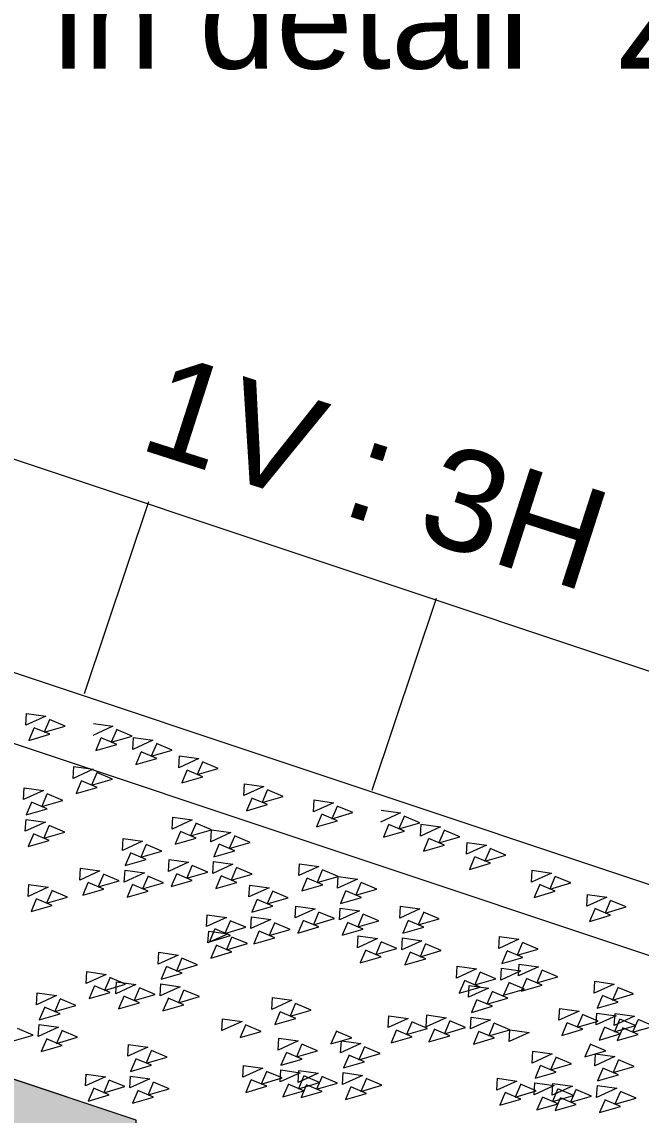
# Model space of a CAD drawing. Header units: inches. Extents: x 15 to 141071, y -30183 to 14738.
# Drawn here: x 69953.05 to 69958.93, y -8750.77 to -8740.4 of the extents above; entities that cross this region are included whole.
import ezdxf

# ---------------------------------------------------------------- set-up
doc = ezdxf.new("R2010")
doc.units = ezdxf.units.IN
doc.header["$MEASUREMENT"] = 0
doc.styles.get("Standard").update_dxf_attribs({"font": 'arial.ttf'})

msp = doc.modelspace()

# ---------------------------------------------------------------- hatches: boundary and pattern name
at = {"linetype": 'Continuous', "lineweight": 20, "ltscale": 0.5}
h = msp.add_hatch(dxfattribs=at)
h.set_pattern_fill('AR-SAND', color=0, scale=0.008, angle=12.8491527, style=0)
h.set_pattern_definition([(50.349153, (64657.79184, -9119.09617), (-0.099550239, 0.378879663), [0, -0.308864, 0, -0.34544, 0, -0.3302]), (20.349153, (64657.79184, -9119.09617), (0.22308449, 0.63907381), [0, -0.166624, 0, -0.278384, 0, -0.10668]), (340.349153, (64657.54816, -9119.15175), (0.616692376, 0.141844811), [0, -0.1016, 0, -0.36576, 0, -0.47752]), (330.349153, (64657.54816, -9119.15175), (0.55588804, 0.309720334), [0, -0.0508, 0, -0.239776, 0, -0.27432])])
h.paths.add_polyline_path([(69933.378693, -8740.71783), (69933.78492, -8741.852371), (69936.988016, -8742.932867), (69936.988016, -8747.023628), (69939.71223, -8747.023628), (69953.179891, -8751.512849), (69953.179891, -8753.38092), (69963.739891, -8753.38092), (69963.739891, -8752.42092), (69954.139891, -8752.42092), (69954.139891, -8750.82092), (69939.868016, -8746.063628), (69937.948016, -8746.063628), (69937.948016, -8742.240938)])

# ---------------------------------------------------------------- linework, layer by layer
at = {"color": 0, "linetype": 'Continuous', "lineweight": 20, "ltscale": 0.5}
for p, q in [((69965.179891, -8748.619752), (69933.623033, -8738.1008)), ((69964.75182, -8750.50092), (69933.015875, -8739.922272)), ((69963.687962, -8750.82092), (69939.868016, -8742.880938)), ((69953.648066, -8746.772095), (69954.259375, -8744.951956)), ((69956.378199, -8747.689033), (69956.989508, -8745.868893)), ((69954.139891, -8750.82092), (69939.868016, -8746.063628)), ((69953.092407, -8747.07475), (69953.099138, -8746.962193)), ((69953.282842, -8746.987968), (69953.092407, -8747.07475)), ((69953.099138, -8746.962193), (69953.282842, -8746.987968)), ((69953.315382, -8747.023728), (69953.26645, -8747.139807)), ((69953.465883, -8747.082011), (69953.317229, -8747.019347)), ((69953.735101, -8747.058605), (69953.918805, -8747.08438)), ((69953.168716, -8747.102382), (69953.119784, -8747.218461)), ((69953.119784, -8747.218461), (69953.319217, -8747.160664)), ((69953.319217, -8747.160664), (69953.170563, -8747.098)), ((69953.26645, -8747.139807), (69953.465883, -8747.082011)), ((69953.918805, -8747.08438), (69953.72837, -8747.171163)), ((69953.951345, -8747.120141), (69953.902412, -8747.23622)), ((69954.101846, -8747.178423), (69953.953192, -8747.115759)), ((69953.804679, -8747.198794), (69953.755747, -8747.314873)), ((69953.755747, -8747.314873), (69953.95518, -8747.257077)), ((69953.95518, -8747.257077), (69953.806526, -8747.194413)), ((69953.902412, -8747.23622), (69954.101846, -8747.178423)), ((69954.108121, -8747.304314), (69954.114852, -8747.191757)), ((69954.298556, -8747.217532), (69954.108121, -8747.304314)), ((69954.114852, -8747.191757), (69954.298556, -8747.217532)), ((69954.331096, -8747.253293), (69954.282164, -8747.369371)), ((69954.481597, -8747.311575), (69954.332943, -8747.248911)), ((69954.18443, -8747.331946), (69954.135498, -8747.448025)), ((69954.334931, -8747.390228), (69954.186277, -8747.327564)), ((69954.282164, -8747.369371), (69954.481597, -8747.311575)), ((69954.544671, -8747.477222), (69954.551402, -8747.364664)), ((69954.551402, -8747.364664), (69954.735106, -8747.390439)), ((69953.542093, -8747.578371), (69953.548824, -8747.465814)), ((69953.548824, -8747.465814), (69953.732528, -8747.491589)), ((69954.135498, -8747.448025), (69954.334931, -8747.390228)), ((69954.735106, -8747.390439), (69954.544671, -8747.477222)), ((69954.767646, -8747.4262), (69954.718714, -8747.542279)), ((69954.918147, -8747.484482), (69954.769493, -8747.421818)), ((69953.732528, -8747.491589), (69953.542093, -8747.578371)), ((69953.765068, -8747.52735), (69953.716136, -8747.643429)), ((69953.915569, -8747.585632), (69953.766915, -8747.522968)), ((69954.62098, -8747.504853), (69954.572048, -8747.620932)), ((69954.572048, -8747.620932), (69954.771481, -8747.563136)), ((69954.771481, -8747.563136), (69954.622827, -8747.500472)), ((69954.718714, -8747.542279), (69954.918147, -8747.484482)), ((69953.06895, -8747.780376), (69953.075681, -8747.667819)), ((69953.075681, -8747.667819), (69953.259385, -8747.693594)), ((69953.618402, -8747.606003), (69953.56947, -8747.722082)), ((69953.56947, -8747.722082), (69953.768903, -8747.664286)), ((69953.768903, -8747.664286), (69953.620249, -8747.601622)), ((69953.716136, -8747.643429), (69953.915569, -8747.585632)), ((69955.159856, -8747.742151), (69955.166587, -8747.629593)), ((69955.350291, -8747.655368), (69955.159856, -8747.742151)), ((69955.166587, -8747.629593), (69955.350291, -8747.655368)), ((69955.533332, -8747.749411), (69955.384678, -8747.686747)), ((69953.259385, -8747.693594), (69953.06895, -8747.780376)), ((69953.291925, -8747.729354), (69953.242993, -8747.845433)), ((69953.242993, -8747.845433), (69953.442426, -8747.787637)), ((69953.442426, -8747.787637), (69953.293772, -8747.724973)), ((69955.236165, -8747.769783), (69955.187233, -8747.885861)), ((69955.386666, -8747.828065), (69955.238012, -8747.765401)), ((69955.382831, -8747.691129), (69955.333899, -8747.807208)), ((69955.333899, -8747.807208), (69955.533332, -8747.749411)), ((69955.822191, -8747.896261), (69955.828922, -8747.783704)), ((69955.828922, -8747.783704), (69956.012626, -8747.809479)), ((69953.145259, -8747.808008), (69953.096327, -8747.924087)), ((69953.096327, -8747.924087), (69953.29576, -8747.86629)), ((69953.29576, -8747.86629), (69953.147106, -8747.803626)), ((69955.187233, -8747.885861), (69955.386666, -8747.828065)), ((69956.012626, -8747.809479), (69955.822191, -8747.896261)), ((69956.045166, -8747.84524), (69955.996234, -8747.961319)), ((69956.195667, -8747.903522), (69956.047013, -8747.840858)), ((69956.464885, -8747.880116), (69956.648589, -8747.905892)), ((69953.087325, -8748.081049), (69953.094056, -8747.968491)), ((69953.27776, -8747.994266), (69953.087325, -8748.081049)), ((69953.094056, -8747.968491), (69953.27776, -8747.994266)), ((69954.481196, -8748.060222), (69954.487927, -8747.947665)), ((69954.671631, -8747.97344), (69954.481196, -8748.060222)), ((69954.487927, -8747.947665), (69954.671631, -8747.97344)), ((69955.8985, -8747.923893), (69955.849568, -8748.039972)), ((69955.849568, -8748.039972), (69956.049001, -8747.982176)), ((69956.049001, -8747.982176), (69955.900347, -8747.919512)), ((69955.996234, -8747.961319), (69956.195667, -8747.903522)), ((69956.648589, -8747.905892), (69956.458154, -8747.992674)), ((69956.681129, -8747.941652), (69956.632197, -8748.057731)), ((69956.83163, -8747.999935), (69956.682976, -8747.937271)), ((69953.3103, -8748.030027), (69953.261367, -8748.146106)), ((69953.261367, -8748.146106), (69953.460801, -8748.088309)), ((69953.460801, -8748.088309), (69953.312147, -8748.025645)), ((69954.557505, -8748.087854), (69954.508573, -8748.203933)), ((69954.708006, -8748.146136), (69954.559352, -8748.083472)), ((69954.704171, -8748.0092), (69954.655239, -8748.125279)), ((69954.655239, -8748.125279), (69954.854672, -8748.067483)), ((69954.854672, -8748.067483), (69954.706018, -8748.004819)), ((69954.847941, -8748.18004), (69954.854672, -8748.067483)), ((69955.038376, -8748.093258), (69954.847941, -8748.18004)), ((69954.854672, -8748.067483), (69955.038376, -8748.093258)), ((69956.534463, -8748.020306), (69956.485531, -8748.136385)), ((69956.485531, -8748.136385), (69956.684964, -8748.078588)), ((69956.684964, -8748.078588), (69956.53631, -8748.015924)), ((69956.632197, -8748.057731), (69956.83163, -8747.999935)), ((69956.837906, -8748.125825), (69956.844636, -8748.013268)), ((69957.02834, -8748.039043), (69956.837906, -8748.125825)), ((69956.844636, -8748.013268), (69957.02834, -8748.039043)), ((69957.06088, -8748.074804), (69957.011948, -8748.190883)), ((69957.211381, -8748.133086), (69957.062727, -8748.070422)), ((69953.163634, -8748.10868), (69953.114702, -8748.224759)), ((69953.114702, -8748.224759), (69953.314135, -8748.166963)), ((69953.314135, -8748.166963), (69953.165481, -8748.104299)), ((69954.008053, -8748.262226), (69954.014784, -8748.149669)), ((69954.198488, -8748.175444), (69954.008053, -8748.262226)), ((69954.014784, -8748.149669), (69954.198488, -8748.175444)), ((69954.508573, -8748.203933), (69954.708006, -8748.146136)), ((69955.074751, -8748.265955), (69954.926097, -8748.20329)), ((69955.070916, -8748.129019), (69955.021983, -8748.245098)), ((69955.021983, -8748.245098), (69955.221417, -8748.187301)), ((69955.221417, -8748.187301), (69955.072763, -8748.124637)), ((69956.914214, -8748.153457), (69956.865282, -8748.269536)), ((69957.064715, -8748.21174), (69956.916061, -8748.149076)), ((69957.011948, -8748.190883), (69957.211381, -8748.133086)), ((69957.274455, -8748.298733), (69957.281186, -8748.186175)), ((69957.281186, -8748.186175), (69957.46489, -8748.211951)), ((69954.084362, -8748.289858), (69954.035429, -8748.405937)), ((69954.234863, -8748.348141), (69954.086209, -8748.285477)), ((69954.231028, -8748.211205), (69954.182095, -8748.327284)), ((69954.182095, -8748.327284), (69954.381529, -8748.269487)), ((69954.381529, -8748.269487), (69954.232875, -8748.206823)), ((69954.92425, -8748.207672), (69954.875318, -8748.323751)), ((69954.875318, -8748.323751), (69955.074751, -8748.265955)), ((69956.865282, -8748.269536), (69957.064715, -8748.21174)), ((69957.46489, -8748.211951), (69957.274455, -8748.298733)), ((69957.49743, -8748.247711), (69957.448498, -8748.36379)), ((69957.448498, -8748.36379), (69957.647931, -8748.305994)), ((69957.647931, -8748.305994), (69957.499277, -8748.24333)), ((69954.035429, -8748.405937), (69954.234863, -8748.348141)), ((69954.445313, -8748.460806), (69954.452044, -8748.348249)), ((69954.635748, -8748.374024), (69954.445313, -8748.460806)), ((69954.452044, -8748.348249), (69954.635748, -8748.374024)), ((69954.668288, -8748.409785), (69954.619356, -8748.525864)), ((69954.818789, -8748.468067), (69954.670135, -8748.405403)), ((69954.866316, -8748.480713), (69954.873047, -8748.368155)), ((69955.056751, -8748.393931), (69954.866316, -8748.480713)), ((69954.873047, -8748.368155), (69955.056751, -8748.393931)), ((69955.682642, -8748.501769), (69955.689373, -8748.389212)), ((69955.689373, -8748.389212), (69955.873077, -8748.414987)), ((69957.350764, -8748.326365), (69957.301832, -8748.442444)), ((69957.301832, -8748.442444), (69957.501265, -8748.384647)), ((69957.501265, -8748.384647), (69957.352611, -8748.321983)), ((69953.605425, -8748.542992), (69953.612156, -8748.430435)), ((69953.79586, -8748.45621), (69953.605425, -8748.542992)), ((69953.612156, -8748.430435), (69953.79586, -8748.45621)), ((69953.8284, -8748.491971), (69953.779467, -8748.60805)), ((69953.978901, -8748.550253), (69953.830247, -8748.487589)), ((69954.026428, -8748.562899), (69954.033159, -8748.450342)), ((69954.216863, -8748.476117), (69954.026428, -8748.562899)), ((69954.033159, -8748.450342), (69954.216863, -8748.476117)), ((69954.249402, -8748.511878), (69954.20047, -8748.627956)), ((69954.399903, -8748.57016), (69954.25125, -8748.507496)), ((69954.521622, -8748.488438), (69954.47269, -8748.604517)), ((69954.672123, -8748.54672), (69954.523469, -8748.484056)), ((69954.619356, -8748.525864), (69954.818789, -8748.468067)), ((69954.942625, -8748.508345), (69954.893692, -8748.624424)), ((69955.093126, -8748.566627), (69954.944472, -8748.503963)), ((69955.089291, -8748.429691), (69955.040358, -8748.54577)), ((69955.040358, -8748.54577), (69955.239792, -8748.487974)), ((69955.239792, -8748.487974), (69955.091138, -8748.42531)), ((69955.873077, -8748.414987), (69955.682642, -8748.501769)), ((69955.905617, -8748.450748), (69955.856685, -8748.566827)), ((69955.856685, -8748.566827), (69956.056118, -8748.50903)), ((69956.056118, -8748.50903), (69955.907464, -8748.446366)), ((69956.049387, -8748.621588), (69956.056118, -8748.50903)), ((69956.056118, -8748.50903), (69956.239822, -8748.534805)), ((69957.88964, -8748.563662), (69957.896371, -8748.451105)), ((69958.080075, -8748.47688), (69957.88964, -8748.563662)), ((69957.896371, -8748.451105), (69958.080075, -8748.47688)), ((69958.112615, -8748.51264), (69958.063683, -8748.628719)), ((69958.263116, -8748.570923), (69958.114462, -8748.508259)), ((69953.114321, -8748.698388), (69953.121052, -8748.585831)), ((69953.304756, -8748.611606), (69953.114321, -8748.698388)), ((69953.121052, -8748.585831), (69953.304756, -8748.611606)), ((69953.681734, -8748.570624), (69953.632802, -8748.686703)), ((69953.832235, -8748.628907), (69953.683581, -8748.566243)), ((69953.779467, -8748.60805), (69953.978901, -8748.550253)), ((69954.102737, -8748.590531), (69954.053804, -8748.70661)), ((69954.253238, -8748.648813), (69954.104584, -8748.586149)), ((69954.20047, -8748.627956), (69954.399903, -8748.57016)), ((69954.47269, -8748.604517), (69954.672123, -8748.54672)), ((69954.893692, -8748.624424), (69955.093126, -8748.566627)), ((69955.209499, -8748.703774), (69955.21623, -8748.591216)), ((69955.399934, -8748.616992), (69955.209499, -8748.703774)), ((69955.21623, -8748.591216), (69955.399934, -8748.616992)), ((69955.758951, -8748.529401), (69955.710019, -8748.64548)), ((69955.710019, -8748.64548), (69955.909452, -8748.587684)), ((69955.909452, -8748.587684), (69955.760798, -8748.525019)), ((69956.239822, -8748.534805), (69956.049387, -8748.621588)), ((69956.272362, -8748.570566), (69956.223429, -8748.686645)), ((69956.422863, -8748.628848), (69956.274209, -8748.566184)), ((69957.965949, -8748.591294), (69957.917017, -8748.707373)), ((69958.11645, -8748.649576), (69957.967796, -8748.586912)), ((69958.063683, -8748.628719), (69958.263116, -8748.570923)), ((69953.341131, -8748.784302), (69953.192477, -8748.721638)), ((69953.337295, -8748.647367), (69953.288363, -8748.763446)), ((69953.288363, -8748.763446), (69953.487796, -8748.705649)), ((69953.487796, -8748.705649), (69953.339143, -8748.642985)), ((69953.632802, -8748.686703), (69953.832235, -8748.628907)), ((69954.053804, -8748.70661), (69954.253238, -8748.648813)), ((69955.432474, -8748.652752), (69955.383541, -8748.768831)), ((69955.383541, -8748.768831), (69955.582975, -8748.711035)), ((69955.582975, -8748.711035), (69955.434321, -8748.648371)), ((69956.125696, -8748.649219), (69956.076764, -8748.765298)), ((69956.076764, -8748.765298), (69956.276197, -8748.707502)), ((69956.276197, -8748.707502), (69956.127543, -8748.644838)), ((69956.223429, -8748.686645), (69956.422863, -8748.628848)), ((69957.917017, -8748.707373), (69958.11645, -8748.649576)), ((69958.414529, -8748.791478), (69958.42126, -8748.67892)), ((69958.604964, -8748.704695), (69958.414529, -8748.791478)), ((69958.42126, -8748.67892), (69958.604964, -8748.704695)), ((69953.19063, -8748.72602), (69953.141697, -8748.842099)), ((69953.141697, -8748.842099), (69953.341131, -8748.784302)), ((69955.285808, -8748.731406), (69955.236875, -8748.847485)), ((69955.236875, -8748.847485), (69955.436309, -8748.789688)), ((69955.436309, -8748.789688), (69955.287655, -8748.727024)), ((69955.646759, -8748.902353), (69955.65349, -8748.789796)), ((69955.837194, -8748.815571), (69955.646759, -8748.902353)), ((69955.65349, -8748.789796), (69955.837194, -8748.815571)), ((69956.067762, -8748.92226), (69956.074493, -8748.809703)), ((69956.074493, -8748.809703), (69956.258197, -8748.835478)), ((69956.641447, -8748.904688), (69956.648177, -8748.792131)), ((69956.831881, -8748.817906), (69956.641447, -8748.904688)), ((69956.648177, -8748.792131), (69956.831881, -8748.817906)), ((69958.490838, -8748.819109), (69958.441905, -8748.935188)), ((69958.641339, -8748.877392), (69958.492685, -8748.814728)), ((69958.637504, -8748.740456), (69958.588571, -8748.856535)), ((69958.588571, -8748.856535), (69958.788005, -8748.798738)), ((69958.788005, -8748.798738), (69958.639351, -8748.736074)), ((69954.806871, -8748.98454), (69954.813602, -8748.871982)), ((69954.997306, -8748.897758), (69954.806871, -8748.98454)), ((69954.813602, -8748.871982), (69954.997306, -8748.897758)), ((69955.180347, -8748.991801), (69955.031693, -8748.929136)), ((69955.227874, -8749.004446), (69955.234605, -8748.891889)), ((69955.418309, -8748.917664), (69955.227874, -8749.004446)), ((69955.234605, -8748.891889), (69955.418309, -8748.917664)), ((69955.723068, -8748.929985), (69955.674136, -8749.046064)), ((69955.873569, -8748.988268), (69955.724915, -8748.925604)), ((69955.869734, -8748.851332), (69955.820802, -8748.967411)), ((69955.820802, -8748.967411), (69956.020235, -8748.909614)), ((69956.020235, -8748.909614), (69955.871581, -8748.84695)), ((69956.258197, -8748.835478), (69956.067762, -8748.92226)), ((69956.290737, -8748.871239), (69956.241804, -8748.987317)), ((69956.241804, -8748.987317), (69956.441238, -8748.929521)), ((69956.441238, -8748.929521), (69956.292584, -8748.866857)), ((69956.868256, -8748.990603), (69956.719602, -8748.927939)), ((69956.864421, -8748.853667), (69956.815489, -8748.969746)), ((69956.815489, -8748.969746), (69957.014922, -8748.911949)), ((69957.014922, -8748.911949), (69956.866268, -8748.849285)), ((69958.441905, -8748.935188), (69958.641339, -8748.877392)), ((69954.820797, -8749.139383), (69954.827527, -8749.026826)), ((69954.827527, -8749.026826), (69955.011231, -8749.052601)), ((69954.88318, -8749.012172), (69954.834248, -8749.128251)), ((69955.033681, -8749.070454), (69954.885027, -8749.00779)), ((69955.029846, -8748.933518), (69954.980914, -8749.049597)), ((69954.980914, -8749.049597), (69955.180347, -8748.991801)), ((69955.304183, -8749.032078), (69955.25525, -8749.148157)), ((69955.454684, -8749.090361), (69955.30603, -8749.027697)), ((69955.450848, -8748.953425), (69955.401916, -8749.069504)), ((69955.401916, -8749.069504), (69955.601349, -8749.011707)), ((69955.601349, -8749.011707), (69955.452696, -8748.949043)), ((69955.674136, -8749.046064), (69955.873569, -8748.988268)), ((69956.144071, -8748.949892), (69956.095138, -8749.065971)), ((69956.095138, -8749.065971), (69956.294572, -8749.008174)), ((69956.294572, -8749.008174), (69956.145918, -8748.94551)), ((69956.717755, -8748.93232), (69956.668823, -8749.048399)), ((69956.668823, -8749.048399), (69956.868256, -8748.990603)), ((69955.011231, -8749.052601), (69954.820797, -8749.139383)), ((69954.834248, -8749.128251), (69955.033681, -8749.070454)), ((69955.043771, -8749.088362), (69954.994839, -8749.204441)), ((69955.194272, -8749.146644), (69955.045618, -8749.08398)), ((69955.25525, -8749.148157), (69955.454684, -8749.090361)), ((69956.238819, -8749.185454), (69956.24555, -8749.072897)), ((69956.429254, -8749.098672), (69956.238819, -8749.185454)), ((69956.24555, -8749.072897), (69956.429254, -8749.098672)), ((69956.461793, -8749.134433), (69956.412861, -8749.250512)), ((69956.612295, -8749.192715), (69956.463641, -8749.130051)), ((69956.659821, -8749.205361), (69956.666552, -8749.092804)), ((69956.850256, -8749.118579), (69956.659821, -8749.205361)), ((69956.666552, -8749.092804), (69956.850256, -8749.118579)), ((69957.580439, -8749.192254), (69957.58717, -8749.079697)), ((69957.770874, -8749.105472), (69957.580439, -8749.192254)), ((69957.58717, -8749.079697), (69957.770874, -8749.105472)), ((69957.953915, -8749.199515), (69957.805261, -8749.136851)), ((69954.347653, -8749.341388), (69954.354384, -8749.228831)), ((69954.354384, -8749.228831), (69954.538088, -8749.254606)), ((69954.897105, -8749.167015), (69954.848173, -8749.283094)), ((69954.848173, -8749.283094), (69955.047606, -8749.225298)), ((69955.047606, -8749.225298), (69954.898952, -8749.162634)), ((69954.994839, -8749.204441), (69955.194272, -8749.146644)), ((69956.315128, -8749.213086), (69956.266195, -8749.329165)), ((69956.465629, -8749.271369), (69956.316975, -8749.208705)), ((69956.412861, -8749.250512), (69956.612295, -8749.192715)), ((69956.73613, -8749.232993), (69956.687198, -8749.349072)), ((69956.886631, -8749.291275), (69956.737977, -8749.228611)), ((69956.882796, -8749.154339), (69956.833864, -8749.270418)), ((69956.833864, -8749.270418), (69957.033297, -8749.212622)), ((69957.033297, -8749.212622), (69956.884643, -8749.149958)), ((69957.656748, -8749.219886), (69957.607816, -8749.335965)), ((69957.807249, -8749.278168), (69957.658595, -8749.215504)), ((69957.803414, -8749.141233), (69957.754482, -8749.257311)), ((69957.754482, -8749.257311), (69957.953915, -8749.199515)), ((69954.538088, -8749.254606), (69954.347653, -8749.341388)), ((69954.570628, -8749.290366), (69954.521696, -8749.406445)), ((69954.721129, -8749.348649), (69954.572475, -8749.285985)), ((69956.266195, -8749.329165), (69956.465629, -8749.271369)), ((69956.687198, -8749.349072), (69956.886631, -8749.291275)), ((69957.607816, -8749.335965), (69957.807249, -8749.278168)), ((69957.766246, -8749.453221), (69957.772977, -8749.340664)), ((69957.772977, -8749.340664), (69957.956681, -8749.366439)), ((69953.665098, -8749.524839), (69953.671828, -8749.412281)), ((69953.855532, -8749.438056), (69953.665098, -8749.524839)), ((69953.671828, -8749.412281), (69953.855532, -8749.438056)), ((69954.423962, -8749.36902), (69954.37503, -8749.485099)), ((69954.37503, -8749.485099), (69954.574463, -8749.427302)), ((69954.574463, -8749.427302), (69954.425809, -8749.364638)), ((69954.521696, -8749.406445), (69954.721129, -8749.348649)), ((69957.177811, -8749.47302), (69957.184542, -8749.360463)), ((69957.368246, -8749.386238), (69957.177811, -8749.47302)), ((69957.184542, -8749.360463), (69957.368246, -8749.386238)), ((69957.400786, -8749.421998), (69957.351854, -8749.538077)), ((69957.551287, -8749.480281), (69957.402633, -8749.417617)), ((69957.598814, -8749.492927), (69957.605545, -8749.380369)), ((69957.789249, -8749.406144), (69957.598814, -8749.492927)), ((69957.605545, -8749.380369), (69957.789249, -8749.406144)), ((69957.956681, -8749.366439), (69957.766246, -8749.453221)), ((69957.989221, -8749.4022), (69957.940288, -8749.518279)), ((69958.139722, -8749.460482), (69957.991068, -8749.397818)), ((69953.741406, -8749.55247), (69953.692474, -8749.668549)), ((69953.891907, -8749.610753), (69953.743253, -8749.548089)), ((69953.888072, -8749.473817), (69953.83914, -8749.589896)), ((69953.83914, -8749.589896), (69954.038573, -8749.532099)), ((69954.038573, -8749.532099), (69953.889919, -8749.469435)), ((69953.945026, -8749.622154), (69953.951756, -8749.509596)), ((69954.13546, -8749.535372), (69953.945026, -8749.622154)), ((69953.951756, -8749.509596), (69954.13546, -8749.535372)), ((69954.366028, -8749.642061), (69954.372759, -8749.529503)), ((69954.372759, -8749.529503), (69954.556463, -8749.555278)), ((69957.25412, -8749.500652), (69957.205188, -8749.616731)), ((69957.404621, -8749.558934), (69957.255967, -8749.49627)), ((69957.293103, -8749.655226), (69957.299833, -8749.542668)), ((69957.299833, -8749.542668), (69957.483537, -8749.568444)), ((69957.351854, -8749.538077), (69957.551287, -8749.480281)), ((69957.675123, -8749.520559), (69957.62619, -8749.636637)), ((69957.825624, -8749.578841), (69957.67697, -8749.516177)), ((69957.842555, -8749.480853), (69957.793622, -8749.596932)), ((69957.793622, -8749.596932), (69957.993056, -8749.539136)), ((69957.993056, -8749.539136), (69957.844402, -8749.476472)), ((69957.940288, -8749.518279), (69958.139722, -8749.460482)), ((69958.48584, -8749.61672), (69958.492571, -8749.504163)), ((69958.676275, -8749.529938), (69958.48584, -8749.61672)), ((69958.492571, -8749.504163), (69958.676275, -8749.529938)), ((69953.191954, -8749.726843), (69953.198685, -8749.614286)), ((69953.382389, -8749.640061), (69953.191954, -8749.726843)), ((69953.198685, -8749.614286), (69953.382389, -8749.640061)), ((69953.692474, -8749.668549), (69953.891907, -8749.610753)), ((69954.021334, -8749.649786), (69953.972402, -8749.765865)), ((69954.171835, -8749.708068), (69954.023181, -8749.645404)), ((69954.168, -8749.571132), (69954.119068, -8749.687211)), ((69954.119068, -8749.687211), (69954.318501, -8749.629415)), ((69954.318501, -8749.629415), (69954.169847, -8749.566751)), ((69954.556463, -8749.555278), (69954.366028, -8749.642061)), ((69954.589003, -8749.591039), (69954.540071, -8749.707118)), ((69954.540071, -8749.707118), (69954.739504, -8749.649321)), ((69954.739504, -8749.649321), (69954.59085, -8749.586657)), ((69955.426322, -8749.770339), (69955.433053, -8749.657781)), ((69955.433053, -8749.657781), (69955.616757, -8749.683556)), ((69957.205188, -8749.616731), (69957.404621, -8749.558934)), ((69957.483537, -8749.568444), (69957.293103, -8749.655226)), ((69957.516077, -8749.604204), (69957.467145, -8749.720283)), ((69957.666578, -8749.662487), (69957.517924, -8749.599823)), ((69957.62619, -8749.636637), (69957.825624, -8749.578841)), ((69958.562149, -8749.644352), (69958.513217, -8749.760431)), ((69958.71265, -8749.702634), (69958.563996, -8749.63997)), ((69958.708815, -8749.565699), (69958.659882, -8749.681777)), ((69958.659882, -8749.681777), (69958.859316, -8749.623981)), ((69958.859316, -8749.623981), (69958.710662, -8749.561317)), ((69953.268263, -8749.754475), (69953.219331, -8749.870554)), ((69953.418764, -8749.812757), (69953.27011, -8749.750093)), ((69953.414929, -8749.675822), (69953.365997, -8749.7919)), ((69953.365997, -8749.7919), (69953.56543, -8749.734104)), ((69953.56543, -8749.734104), (69953.416776, -8749.67144)), ((69953.972402, -8749.765865), (69954.171835, -8749.708068)), ((69954.442337, -8749.669692), (69954.393405, -8749.785771)), ((69954.393405, -8749.785771), (69954.592838, -8749.727975)), ((69954.592838, -8749.727975), (69954.444184, -8749.665311)), ((69955.616757, -8749.683556), (69955.426322, -8749.770339)), ((69955.649297, -8749.719317), (69955.600365, -8749.835396)), ((69955.799798, -8749.7776), (69955.651144, -8749.714935)), ((69957.369411, -8749.682858), (69957.320479, -8749.798937)), ((69957.320479, -8749.798937), (69957.519912, -8749.74114)), ((69957.519912, -8749.74114), (69957.371259, -8749.678476)), ((69957.467145, -8749.720283), (69957.666578, -8749.662487)), ((69958.151366, -8749.873712), (69958.158096, -8749.761155)), ((69958.158096, -8749.761155), (69958.3418, -8749.78693)), ((69958.513217, -8749.760431), (69958.71265, -8749.702634)), ((69953.219331, -8749.870554), (69953.418764, -8749.812757)), ((69954.953179, -8749.972343), (69954.95991, -8749.859786)), ((69954.95991, -8749.859786), (69955.143614, -8749.885561)), ((69955.502631, -8749.797971), (69955.453699, -8749.914049)), ((69955.453699, -8749.914049), (69955.653132, -8749.856253)), ((69955.653132, -8749.856253), (69955.504478, -8749.793589)), ((69955.600365, -8749.835396), (69955.799798, -8749.7776)), ((69956.531342, -8749.943718), (69956.538073, -8749.83116)), ((69956.721777, -8749.856936), (69956.531342, -8749.943718)), ((69956.538073, -8749.83116), (69956.721777, -8749.856936)), ((69956.890475, -8749.935992), (69956.897206, -8749.823434)), ((69957.08091, -8749.84921), (69956.890475, -8749.935992)), ((69956.897206, -8749.823434), (69957.08091, -8749.84921)), ((69957.311477, -8749.955898), (69957.318208, -8749.843341)), ((69957.318208, -8749.843341), (69957.501912, -8749.869116)), ((69958.3418, -8749.78693), (69958.151366, -8749.873712)), ((69958.37434, -8749.822691), (69958.325408, -8749.93877)), ((69958.524841, -8749.880973), (69958.376187, -8749.818309)), ((69958.504215, -8749.917393), (69958.510946, -8749.804835)), ((69958.69465, -8749.83061), (69958.504215, -8749.917393)), ((69958.510946, -8749.804835), (69958.69465, -8749.83061)), ((69958.676718, -8749.922851), (69958.683449, -8749.810294)), ((69958.867153, -8749.836069), (69958.676718, -8749.922851)), ((69958.683449, -8749.810294), (69958.867153, -8749.836069)), ((69958.877691, -8749.924653), (69958.729037, -8749.861989)), ((69953.162802, -8750.01487), (69953.014148, -8749.952206)), ((69953.210329, -8750.027516), (69953.21706, -8749.914958)), ((69953.400764, -8749.940733), (69953.210329, -8750.027516)), ((69953.21706, -8749.914958), (69953.400764, -8749.940733)), ((69955.143614, -8749.885561), (69954.953179, -8749.972343)), ((69955.176154, -8749.921322), (69955.127221, -8750.037401)), ((69955.326655, -8749.979604), (69955.178001, -8749.91694)), ((69956.758152, -8750.029632), (69956.609498, -8749.966968)), ((69956.754317, -8749.892696), (69956.705385, -8750.008775)), ((69956.705385, -8750.008775), (69956.904818, -8749.950979)), ((69956.904818, -8749.950979), (69956.756164, -8749.888315)), ((69956.966784, -8749.963624), (69956.917851, -8750.079703)), ((69957.117285, -8750.021906), (69956.968631, -8749.959242)), ((69957.11345, -8749.88497), (69957.064517, -8750.001049)), ((69957.064517, -8750.001049), (69957.263951, -8749.943253)), ((69957.263951, -8749.943253), (69957.115297, -8749.880589)), ((69957.501912, -8749.869116), (69957.311477, -8749.955898)), ((69957.534452, -8749.904877), (69957.48552, -8750.020956)), ((69957.48552, -8750.020956), (69957.684953, -8749.963159)), ((69957.684953, -8749.963159), (69957.536299, -8749.900495)), ((69957.678222, -8750.075717), (69957.684953, -8749.963159)), ((69957.684953, -8749.963159), (69957.868657, -8749.988935)), ((69958.227674, -8749.901344), (69958.178742, -8750.017423)), ((69958.178742, -8750.017423), (69958.378175, -8749.959627)), ((69958.378175, -8749.959627), (69958.229521, -8749.896962)), ((69958.325408, -8749.93877), (69958.524841, -8749.880973)), ((69958.580524, -8749.945025), (69958.531591, -8750.061103)), ((69958.731025, -8750.003307), (69958.582371, -8749.940643)), ((69958.72719, -8749.866371), (69958.678257, -8749.98245)), ((69958.678257, -8749.98245), (69958.877691, -8749.924653)), ((69958.753027, -8749.950483), (69958.704094, -8750.066562)), ((69958.903528, -8750.008766), (69958.754874, -8749.946102)), ((69958.899692, -8749.87183), (69958.85076, -8749.987909)), ((69958.85076, -8749.987909), (69959.050193, -8749.930112)), ((69959.050193, -8749.930112), (69958.90154, -8749.867448)), ((69952.963369, -8750.072666), (69953.162802, -8750.01487)), ((69953.286638, -8750.055148), (69953.237706, -8750.171226)), ((69953.437139, -8750.11343), (69953.288485, -8750.050766)), ((69953.433304, -8749.976494), (69953.384372, -8750.092573)), ((69953.384372, -8750.092573), (69953.583805, -8750.034777)), ((69953.583805, -8750.034777), (69953.435151, -8749.972112)), ((69955.127221, -8750.037401), (69955.326655, -8749.979604)), ((69955.486159, -8750.15711), (69955.49289, -8750.044553)), ((69955.676594, -8750.070328), (69955.486159, -8750.15711)), ((69955.49289, -8750.044553), (69955.676594, -8750.070328)), ((69956.035611, -8749.982738), (69955.986679, -8750.098817)), ((69955.986679, -8750.098817), (69956.186112, -8750.04102)), ((69956.186112, -8750.04102), (69956.037458, -8749.978356)), ((69956.079665, -8750.182476), (69956.086396, -8750.069918)), ((69956.086396, -8750.069918), (69956.2701, -8750.095694)), ((69956.607651, -8749.97135), (69956.558719, -8750.087429)), ((69956.558719, -8750.087429), (69956.758152, -8750.029632)), ((69956.917851, -8750.079703), (69957.117285, -8750.021906)), ((69957.387786, -8749.98353), (69957.338854, -8750.099609)), ((69957.338854, -8750.099609), (69957.538287, -8750.041813)), ((69957.538287, -8750.041813), (69957.389633, -8749.979149)), ((69957.868657, -8749.988935), (69957.678222, -8750.075717)), ((69958.531591, -8750.061103), (69958.731025, -8750.003307)), ((69958.704094, -8750.066562), (69958.903528, -8750.008766)), ((69953.237706, -8750.171226), (69953.437139, -8750.11343)), ((69954.059361, -8750.215346), (69954.066092, -8750.102789)), ((69954.249796, -8750.128564), (69954.059361, -8750.215346)), ((69954.066092, -8750.102789), (69954.249796, -8750.128564)), ((69954.282336, -8750.164324), (69954.233403, -8750.280403)), ((69954.432837, -8750.222607), (69954.284183, -8750.159943)), ((69955.709134, -8750.106089), (69955.660202, -8750.222168)), ((69955.660202, -8750.222168), (69955.859635, -8750.164371)), ((69955.859635, -8750.164371), (69955.710981, -8750.101707)), ((69956.2701, -8750.095694), (69956.079665, -8750.182476)), ((69956.30264, -8750.131454), (69956.253707, -8750.247533)), ((69956.453141, -8750.189737), (69956.304487, -8750.127073)), ((69957.897187, -8750.279767), (69957.903918, -8750.167209)), ((69957.903918, -8750.167209), (69958.087622, -8750.192985)), ((69958.44664, -8750.105394), (69958.397707, -8750.221473)), ((69958.397707, -8750.221473), (69958.597141, -8750.163677)), ((69958.597141, -8750.163677), (69958.448487, -8750.101013)), ((69954.13567, -8750.242978), (69954.086737, -8750.359057)), ((69954.286171, -8750.30126), (69954.137517, -8750.238596)), ((69954.233403, -8750.280403), (69954.432837, -8750.222607)), ((69955.562468, -8750.184742), (69955.513536, -8750.300821)), ((69955.513536, -8750.300821), (69955.712969, -8750.243025)), ((69955.712969, -8750.243025), (69955.564315, -8750.180361)), ((69956.155974, -8750.210108), (69956.107041, -8750.326187)), ((69956.107041, -8750.326187), (69956.306475, -8750.26839)), ((69956.306475, -8750.26839), (69956.157821, -8750.205726)), ((69956.253707, -8750.247533), (69956.453141, -8750.189737)), ((69958.087622, -8750.192985), (69957.897187, -8750.279767)), ((69958.120162, -8750.228745), (69958.07123, -8750.344824)), ((69958.270663, -8750.287028), (69958.122009, -8750.224364)), ((69958.490693, -8750.305132), (69958.497424, -8750.192575)), ((69958.681128, -8750.21835), (69958.490693, -8750.305132)), ((69958.497424, -8750.192575), (69958.681128, -8750.21835)), ((69958.713668, -8750.254111), (69958.664735, -8750.37019)), ((69958.864169, -8750.312393), (69958.715515, -8750.249729)), ((69953.656733, -8750.496112), (69953.663464, -8750.383555)), ((69953.663464, -8750.383555), (69953.847168, -8750.40933)), ((69954.086737, -8750.359057), (69954.286171, -8750.30126)), ((69955.151685, -8750.414103), (69955.158416, -8750.301545)), ((69955.34212, -8750.32732), (69955.151685, -8750.414103)), ((69955.158416, -8750.301545), (69955.34212, -8750.32732)), ((69955.374659, -8750.363081), (69955.325727, -8750.47916)), ((69955.525161, -8750.421363), (69955.376507, -8750.358699)), ((69955.504534, -8750.457783), (69955.511265, -8750.345226)), ((69955.694969, -8750.371001), (69955.504534, -8750.457783)), ((69955.511265, -8750.345226), (69955.694969, -8750.371001)), ((69955.677037, -8750.463242), (69955.683768, -8750.350684)), ((69955.867472, -8750.37646), (69955.677037, -8750.463242)), ((69955.683768, -8750.350684), (69955.867472, -8750.37646)), ((69956.09804, -8750.483148), (69956.10477, -8750.370591)), ((69956.10477, -8750.370591), (69956.288474, -8750.396366)), ((69957.973496, -8750.307399), (69957.924564, -8750.423478)), ((69957.924564, -8750.423478), (69958.123997, -8750.365681)), ((69958.123997, -8750.365681), (69957.975343, -8750.303017)), ((69958.07123, -8750.344824), (69958.270663, -8750.287028)), ((69958.567002, -8750.332764), (69958.51807, -8750.448843)), ((69958.717503, -8750.391047), (69958.568849, -8750.328383)), ((69958.664735, -8750.37019), (69958.864169, -8750.312393)), ((69953.847168, -8750.40933), (69953.656733, -8750.496112)), ((69953.879708, -8750.44509), (69953.830776, -8750.561169)), ((69954.030209, -8750.503373), (69953.881555, -8750.440709)), ((69954.077736, -8750.516019), (69954.084467, -8750.403461)), ((69954.268171, -8750.429236), (69954.077736, -8750.516019)), ((69954.084467, -8750.403461), (69954.268171, -8750.429236)), ((69954.30071, -8750.464997), (69954.251778, -8750.581076)), ((69954.451211, -8750.523279), (69954.302558, -8750.460615)), ((69955.227994, -8750.441734), (69955.179061, -8750.557813)), ((69955.378495, -8750.500017), (69955.229841, -8750.437353)), ((69955.325727, -8750.47916), (69955.525161, -8750.421363)), ((69955.580843, -8750.485415), (69955.531911, -8750.601494)), ((69955.731344, -8750.543697), (69955.58269, -8750.481033)), ((69955.727509, -8750.406761), (69955.678576, -8750.52284)), ((69955.678576, -8750.52284), (69955.87801, -8750.465044)), ((69955.87801, -8750.465044), (69955.729356, -8750.40238)), ((69955.903847, -8750.549156), (69955.755193, -8750.486492)), ((69955.900012, -8750.41222), (69955.851079, -8750.528299)), ((69955.851079, -8750.528299), (69956.050513, -8750.470503)), ((69956.050513, -8750.470503), (69955.901859, -8750.407839)), ((69956.288474, -8750.396366), (69956.09804, -8750.483148)), ((69956.321014, -8750.432127), (69956.272082, -8750.548206)), ((69956.471515, -8750.490409), (69956.322861, -8750.427745)), ((69957.562713, -8750.536759), (69957.569444, -8750.424202)), ((69957.753148, -8750.449977), (69957.562713, -8750.536759)), ((69957.569444, -8750.424202), (69957.753148, -8750.449977)), ((69957.785688, -8750.485738), (69957.736755, -8750.601816)), ((69957.936189, -8750.54402), (69957.787535, -8750.481356)), ((69957.915562, -8750.580439), (69957.922293, -8750.467882)), ((69957.922293, -8750.467882), (69958.105997, -8750.493657)), ((69958.088065, -8750.585898), (69958.094796, -8750.473341)), ((69958.094796, -8750.473341), (69958.2785, -8750.499116)), ((69958.51807, -8750.448843), (69958.717503, -8750.391047)), ((69953.733042, -8750.523744), (69953.68411, -8750.639823)), ((69953.68411, -8750.639823), (69953.883543, -8750.582026)), ((69953.883543, -8750.582026), (69953.734889, -8750.519362)), ((69953.830776, -8750.561169), (69954.030209, -8750.503373)), ((69954.154045, -8750.54365), (69954.105112, -8750.659729)), ((69954.304546, -8750.601933), (69954.155892, -8750.539269)), ((69954.251778, -8750.581076), (69954.451211, -8750.523279)), ((69955.179061, -8750.557813), (69955.378495, -8750.500017)), ((69955.531911, -8750.601494), (69955.731344, -8750.543697)), ((69955.753346, -8750.490874), (69955.704413, -8750.606953)), ((69955.704413, -8750.606953), (69955.903847, -8750.549156)), ((69956.174348, -8750.51078), (69956.125416, -8750.626859)), ((69956.125416, -8750.626859), (69956.324849, -8750.569063)), ((69956.324849, -8750.569063), (69956.176196, -8750.506399)), ((69956.272082, -8750.548206), (69956.471515, -8750.490409)), ((69957.639022, -8750.564391), (69957.59009, -8750.68047)), ((69957.789523, -8750.622673), (69957.640869, -8750.560009)), ((69957.736755, -8750.601816), (69957.936189, -8750.54402)), ((69958.105997, -8750.493657), (69957.915562, -8750.580439)), ((69958.2785, -8750.499116), (69958.088065, -8750.585898)), ((69958.138537, -8750.529418), (69958.089605, -8750.645497)), ((69958.089605, -8750.645497), (69958.289038, -8750.5877)), ((69958.289038, -8750.5877), (69958.140384, -8750.525036)), ((69958.31104, -8750.534877), (69958.262108, -8750.650956)), ((69958.461541, -8750.593159), (69958.312887, -8750.530495)), ((69958.509068, -8750.605805), (69958.515799, -8750.493247)), ((69958.699503, -8750.519023), (69958.509068, -8750.605805)), ((69958.515799, -8750.493247), (69958.699503, -8750.519023)), ((69958.732043, -8750.554783), (69958.68311, -8750.670862)), ((69958.882544, -8750.613066), (69958.73389, -8750.550402)), ((69954.105112, -8750.659729), (69954.304546, -8750.601933)), ((69957.59009, -8750.68047), (69957.789523, -8750.622673)), ((69957.991871, -8750.608071), (69957.942939, -8750.72415)), ((69957.942939, -8750.72415), (69958.142372, -8750.666354)), ((69958.142372, -8750.666354), (69957.993718, -8750.60369)), ((69958.164374, -8750.61353), (69958.115442, -8750.729609)), ((69958.115442, -8750.729609), (69958.314875, -8750.671813)), ((69958.314875, -8750.671813), (69958.166221, -8750.609149)), ((69958.262108, -8750.650956), (69958.461541, -8750.593159)), ((69958.585377, -8750.633437), (69958.536444, -8750.749516)), ((69958.536444, -8750.749516), (69958.735878, -8750.691719)), ((69958.735878, -8750.691719), (69958.587224, -8750.629055)), ((69958.68311, -8750.670862), (69958.882544, -8750.613066))]:
    msp.add_line(p, q, dxfattribs=at)
msp.add_lwpolyline([(69933.378693, -8740.71783), (69933.78492, -8741.852371), (69936.988016, -8742.932867), (69936.988016, -8747.023628), (69939.71223, -8747.023628), (69953.179891, -8751.512849), (69953.179891, -8753.38092), (69963.739891, -8753.38092), (69963.739891, -8752.42092), (69954.139891, -8752.42092), (69954.139891, -8750.82092), (69939.868016, -8746.063628), (69937.948016, -8746.063628), (69937.948016, -8742.240938), (69933.378693, -8740.71783)], dxfattribs=at)

# ---------------------------------------------------------------- texts
at = {"color": 0, "linetype": 'Continuous', "lineweight": 20, "ltscale": 0.5, "insert": (69942.351375, -8736.777836), "char_height": 0.9384, "attachment_point": 1}
msp.add_mtext('Geo textile filter (thickness >= 3.00 mm)\\Pshall be extended 1.00m below Working \\PLow WL as shown in detail "Z".', dxfattribs=at)
at = {"color": 0, "linetype": 'Continuous', "lineweight": 20, "ltscale": 0.5, "insert": (69954.436509, -8743.530912), "char_height": 0.96, "width": 7.44300936, "attachment_point": 1, "rotation": 342.1866116}
msp.add_mtext('1V : 3H', dxfattribs=at)

doc.saveas('drawing.dxf')
